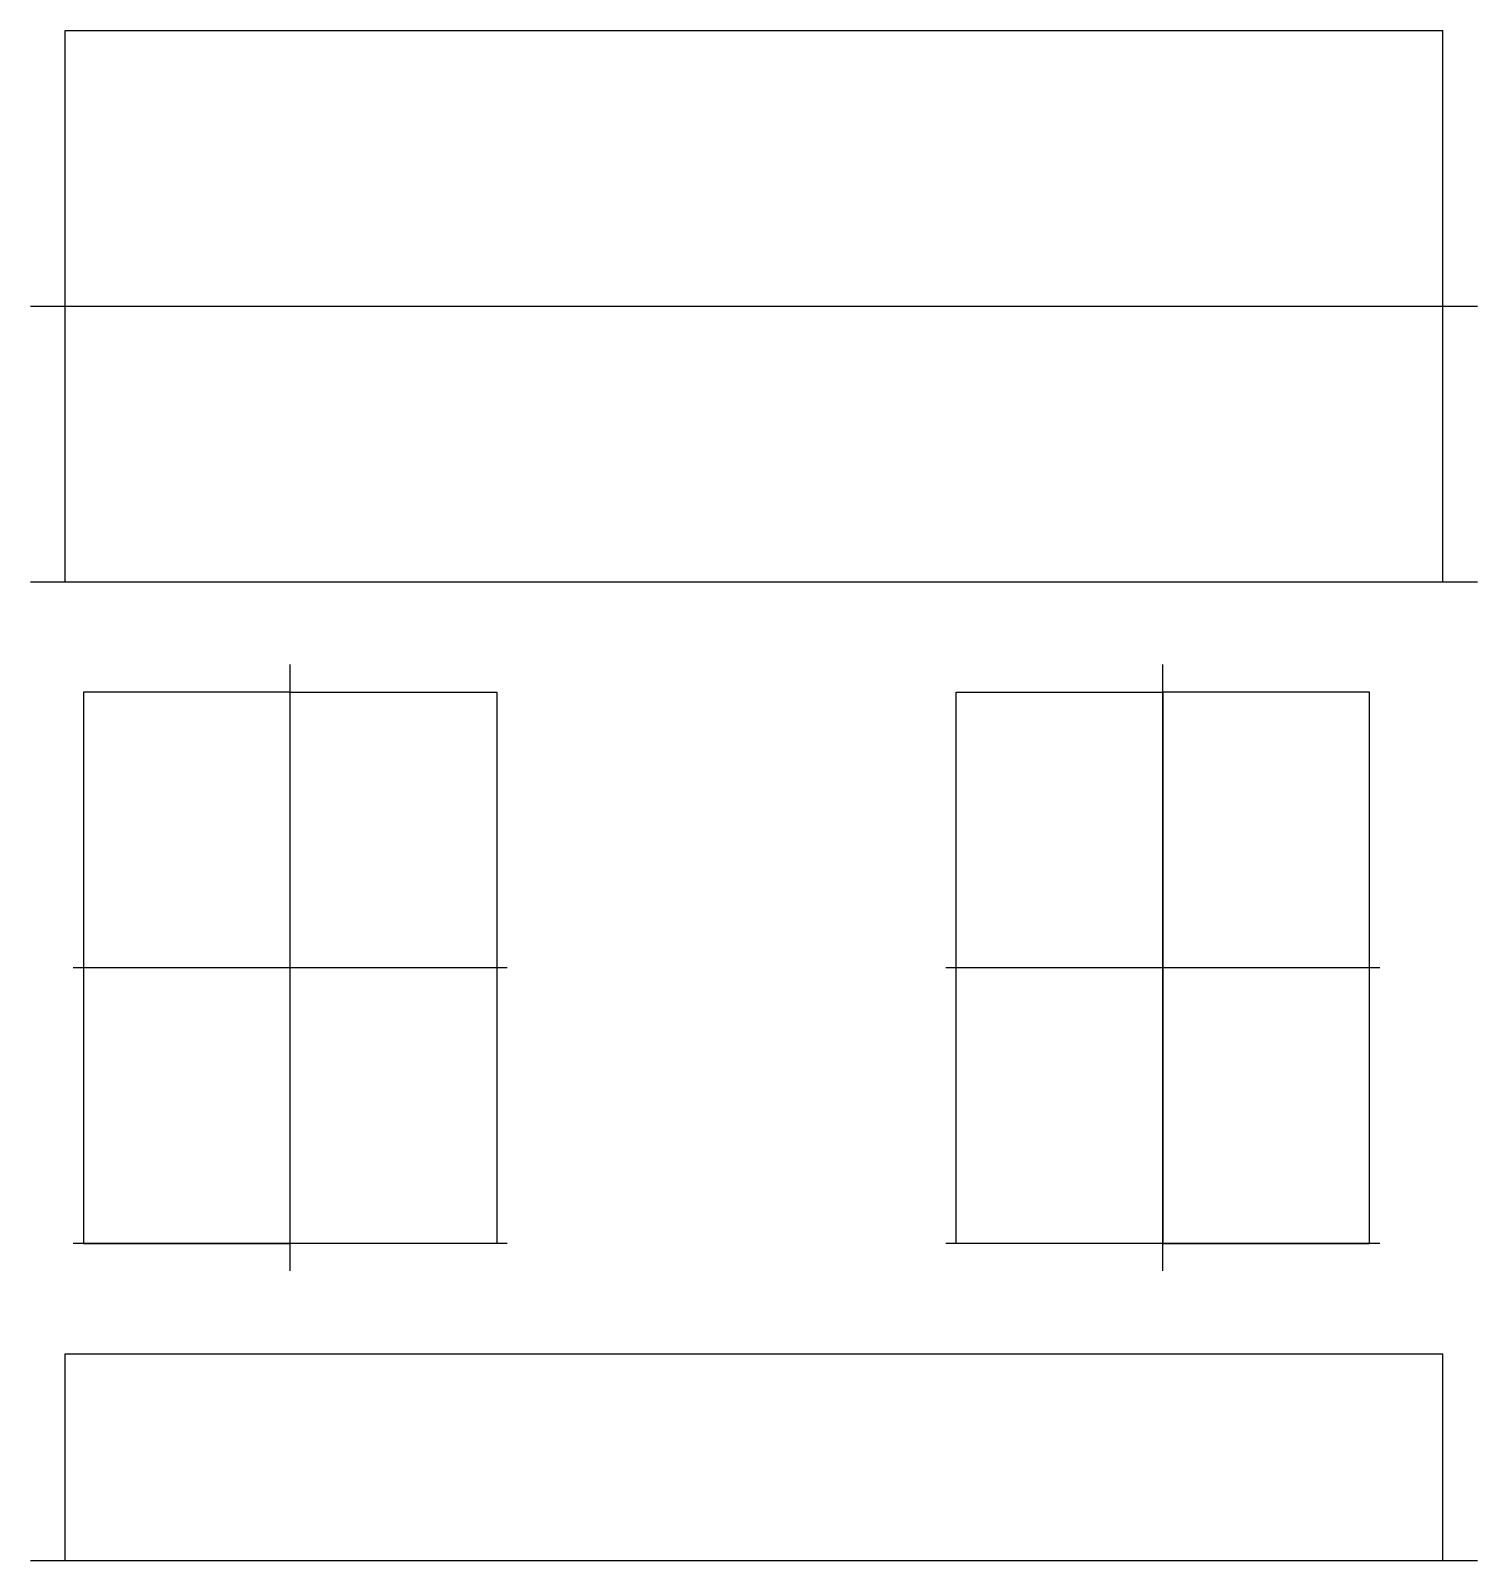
# Model space of a CAD drawing. Header units: metres. Extents: x -0.5 to 20.5, y -14.2 to 8.
import ezdxf

# ---------------------------------------------------------------- set-up
doc = ezdxf.new("R2010")
doc.units = ezdxf.units.M

msp = doc.modelspace()

# ---------------------------------------------------------------- linework, layer by layer
at = {"layer": 'DWL', "color": 1}
for p, q in [((-0.5, 4), (20.5, 4)), ((6.416667, -5.6), (0.116667, -5.6)), ((19.083334, -5.6), (12.783335, -5.6))]:
    msp.add_line(p, q, dxfattribs=at)
at = {"layer": 'Knuckle_lines', "color": 7}
for p, q in [((1.766667, -1.6), (0.266667, -1.6)), ((0.266667, -1.6), (0.266667, -5.6)), ((0.266667, -1.6), (0.266667, -1.6)), ((0.266667, -1.6), (0.266667, -1.6)), ((3.266667, -1.6), (1.766667, -1.6)), ((3.266667, -5.6), (3.266667, -1.6)), ((3.266667, -5.6), (3.266667, -1.6)), ((3.266667, -1.6), (4.766666, -1.6)), ((4.766666, -1.6), (6.266666, -1.6)), ((6.266666, -1.6), (6.266666, -5.6)), ((6.266666, -1.6), (6.266666, -1.6)), ((6.266666, -1.6), (6.266666, -1.6)), ((12.933334, -5.6), (12.933334, -1.6)), ((12.933334, -1.6), (14.433334, -1.6)), ((12.933334, -1.6), (12.933334, -1.6)), ((14.433334, -1.6), (15.933334, -1.6)), ((17.433334, -1.6), (15.933334, -1.6)), ((15.933334, -1.6), (15.933334, -5.6)), ((15.933334, -1.6), (15.933334, -5.6)), ((18.933334, -1.6), (17.433334, -1.6)), ((18.933334, -5.6), (18.933334, -1.6)), ((18.933334, -1.6), (18.933334, -1.6)), ((0.266667, -5.6), (0.266667, -9.6)), ((3.266667, -9.6), (3.266667, -5.6)), ((3.266667, -9.6), (3.266667, -5.6)), ((6.266666, -5.6), (6.266666, -9.6)), ((12.933334, -9.6), (12.933334, -5.6)), ((15.933334, -5.6), (15.933334, -9.6)), ((15.933334, -5.6), (15.933334, -9.6)), ((18.933334, -9.6), (18.933334, -5.6)), ((0.266667, -9.6), (1.766667, -9.6)), ((0.266667, -9.6), (0.266667, -9.6)), ((0.266667, -9.6), (0.266667, -9.6)), ((1.766667, -9.6), (3.266667, -9.6)), ((4.766666, -9.6), (3.266667, -9.6)), ((3.266667, -9.6), (3.266667, -9.6)), ((3.266667, -9.6), (3.266667, -9.6)), ((3.266667, -9.6), (3.266667, -9.6)), ((3.266667, -9.6), (3.266667, -9.6)), ((6.266666, -9.6), (4.766666, -9.6)), ((6.266666, -9.6), (6.266666, -9.6)), ((6.266666, -9.6), (6.266666, -9.6)), ((14.433334, -9.6), (12.933334, -9.6)), ((12.933334, -9.6), (12.933334, -9.6)), ((15.933334, -9.6), (14.433334, -9.6)), ((15.933334, -9.6), (17.433334, -9.6)), ((15.933334, -9.6), (15.933334, -9.6)), ((15.933334, -9.6), (15.933334, -9.6)), ((17.433334, -9.6), (18.933334, -9.6)), ((18.933334, -9.6), (18.933334, -9.6))]:
    msp.add_line(p, q, dxfattribs=at)
for points in [[(0, 0), (0, 4), (0, 8)], [(0, 8), (0, 8), (0, 8)], [(0, 0), (0, 4), (0, 8)], [(0, 8), (2.5, 8), (6.25, 8), (12.5, 8), (20, 8)], [(20, 0), (20, 4), (20, 8)], [(20, 8), (20, 8), (20, 8)], [(20, 0), (20, 4), (20, 8)], [(0, 0), (0, 0), (0, 0)], [(0, 0), (2.5, 0), (6.25, 0), (12.5, 0), (20, 0)], [(0, 0), (2.5, 0), (6.25, 0), (12.5, 0), (20, 0)], [(20, 0), (20, 0), (20, 0)], [(0, -14.2), (0, -12.7), (0, -11.2)], [(0, -14.2), (0, -12.7), (0, -11.2)], [(0, -11.2), (0, -11.2), (0, -11.2)], [(0, -11.2), (2.5, -11.2), (6.25, -11.2), (12.5, -11.2), (20, -11.2)], [(0, -11.2), (2.5, -11.2), (6.25, -11.2), (12.5, -11.2), (20, -11.2)], [(20, -14.2), (20, -12.7), (20, -11.2)], [(20, -14.2), (20, -12.7), (20, -11.2)], [(20, -11.2), (20, -11.2), (20, -11.2)], [(0, -14.2), (0, -14.2), (0, -14.2)], [(0, -14.2), (2.5, -14.2), (6.25, -14.2), (12.5, -14.2), (20, -14.2)], [(20, -14.2), (20, -14.2), (20, -14.2)]]:
    msp.add_lwpolyline(points, dxfattribs=at)
at = {"layer": '中心', "color": 1}
for p, q in [((3.266667, -10), (3.266667, -1.200001)), ((15.933334, -10), (15.933334, -1.200001)), ((-0.5, -14.200001), (20.5, -14.200001))]:
    msp.add_line(p, q, dxfattribs=at)
at = {"layer": '基线', "color": 255}
for p, q in [((-0.5, 0), (20.5, 0)), ((6.416667, -9.6), (0.116667, -9.6)), ((19.083334, -9.6), (12.783335, -9.6))]:
    msp.add_line(p, q, dxfattribs=at)

doc.saveas('drawing.dxf')
